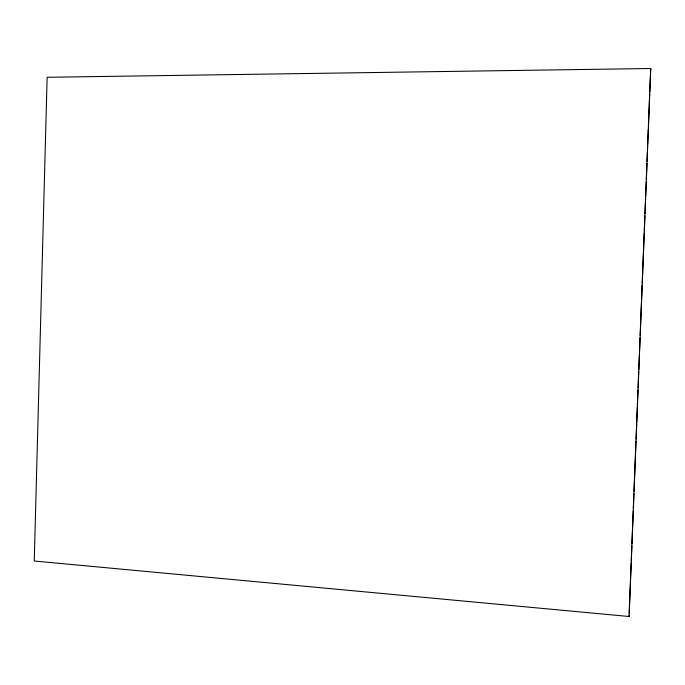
<?xml version="1.0" encoding="UTF-8"?>
<svg xmlns="http://www.w3.org/2000/svg" width="685" height="685" viewBox="0 0 685 685"><rect width="100%" height="100%" fill="white"/><g stroke="black" fill="none" stroke-linecap="round" stroke-linejoin="round"><path stroke-width="1.03" d="M629.164 613.186L630.474 580.067M630.56 577.934L631.15 562.976M631.236 560.844L631.818 545.885M631.904 543.744L633.214 510.633M633.3 508.493L633.89 493.542M633.976 491.402L635.954 441.2M636.04 439.059L636.63 424.101M636.716 421.969L637.307 407.01M637.384 404.878L637.975 389.919M638.06 387.787L638.694 371.758M638.78 369.626L639.37 354.667M639.456 352.535L640.047 337.577M640.132 335.444L641.434 302.325M641.52 300.184L642.11 285.234M642.196 283.093L644.174 232.891M644.26 230.751L644.85 215.801M644.936 213.66L645.527 198.701M645.612 196.569L646.203 181.611M646.28 179.479L646.914 163.45M647 161.317L647.59 146.359M647.676 144.227L648.267 129.268M648.352 127.136L649.654 94.016M649.74 91.884L650.33 76.925M650.416 74.785L650.63 69.45M629.121 616.5L650.75 68.5L47.137 77.285L34.25 561.024L629.121 616.5L629.078 615.318M650.356 71.557L650.75 68.5"/></g></svg>
